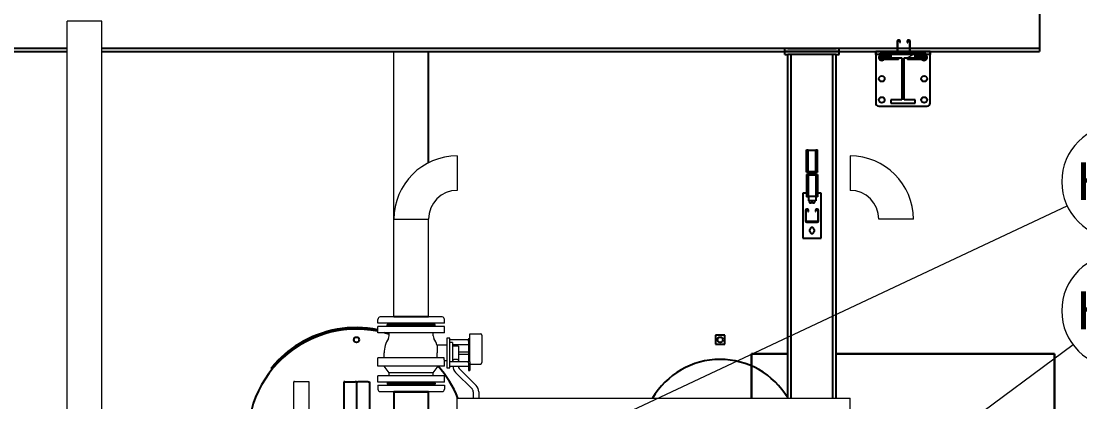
# Model space of a CAD drawing. Header units: millimetres. Extents: x 0 to 157650, y 0 to 89100.
# Drawn here: x 79231 to 89710, y 14956 to 18724 of the extents above; entities that cross this region are included whole.
import ezdxf

# ---------------------------------------------------------------- set-up
doc = ezdxf.new("R2010")
doc.units = ezdxf.units.MM
doc.header["$LTSCALE"] = 150
for name, color, linetype, lineweight in [('Hatch', 7, 'Continuous', 18), ('Symbol', 7, 'Continuous', 18), ('Visible', 7, 'Continuous', 25)]:
    doc.layers.add(name, color=color, linetype=linetype, lineweight=lineweight)
doc.layers.add('P_Biomass (BM)', color=150, linetype='Continuous', lineweight=18, true_color=0x007fff)
doc.layers.add('P_Hot Water (HW)', color=1, linetype='Continuous', lineweight=18, true_color=0xff0000)
doc.styles.add('Note Text', font='arial.ttf')

# ---------------------------------------------------------------- blocks, each defined once
blk = doc.blocks.new('Balloon35')
at = {"layer": 'Symbol'}
for p, q in [((600.622, 117.981), (616.841, 117.981)), ((561.181, 95.71), (597.24, 112.643)), ((600.622, 110.481), (616.841, 110.481)), ((560.969, 96.163), (558.918, 94.648)), ((561.181, 95.71), (558.918, 94.648)), ((561.394, 95.258), (560.969, 96.163)), ((558.918, 94.648), (561.394, 95.258))]:
    blk.add_line(p, q, dxfattribs=at)
at = {"layer": 'Symbol', "flags": 128}
blk.add_lwpolyline([(560.969, 96.163), (558.918, 94.648), (561.394, 95.258), (560.969, 96.163)], dxfattribs=at)
at = {"layer": 'Symbol'}
for centre, start, end in [((600.622, 114.231), 90, 270), ((616.841, 114.231), 270, 90)]:
    blk.add_arc(centre, 3.75, start, end, dxfattribs=at)
blk.add_solid([(560.969, 96.163), (558.918, 94.648), (561.394, 95.258), (560.969, 96.163)], dxfattribs=at)
at = {"layer": 'Symbol', "insert": (608.731, 114.252), "char_height": 2.5, "attachment_point": 5, "style": 'Note Text'}
blk.add_mtext('HX3.E1.CV09', dxfattribs=at)
blk = doc.blocks.new('Balloon36')
at = {"layer": 'Symbol'}
for p, q in [((600.622, 109.463), (616.841, 109.463)), ((560.776, 76.227), (597.618, 103.49)), ((600.622, 101.963), (616.841, 101.963)), ((560.479, 76.629), (558.767, 74.74)), ((560.776, 76.227), (558.767, 74.74)), ((561.074, 75.825), (560.479, 76.629)), ((558.767, 74.74), (561.074, 75.825))]:
    blk.add_line(p, q, dxfattribs=at)
at = {"layer": 'Symbol', "flags": 128}
blk.add_lwpolyline([(560.479, 76.629), (558.767, 74.74), (561.074, 75.825), (560.479, 76.629)], dxfattribs=at)
at = {"layer": 'Symbol'}
for centre, start, end in [((600.622, 105.713), 90, 270), ((616.841, 105.713), 270, 90)]:
    blk.add_arc(centre, 3.75, start, end, dxfattribs=at)
blk.add_solid([(560.479, 76.629), (558.767, 74.74), (561.074, 75.825), (560.479, 76.629)], dxfattribs=at)
at = {"layer": 'Symbol', "insert": (608.731, 105.734), "char_height": 2.5, "attachment_point": 5, "style": 'Note Text'}
blk.add_mtext('HX3.E1.CV08', dxfattribs=at)

msp = doc.modelspace()

# ---------------------------------------------------------------- hatches: boundary and pattern name
at = {"layer": 'Hatch'}
h = msp.add_hatch(dxfattribs=at)
h.set_pattern_fill('ANSI31', color=256, scale=3810, angle=-15, style=0)
h.set_pattern_definition([(30, (0, 0), (-238.1252, 412.4445), [])])
h.paths.add_polyline_path([(87839, 18361), (87947, 18361), (87947, 17947), (87839, 17947), (87839, 17914), (88079, 17914), (88079, 17947), (87971, 17947), (87971, 18361), (88079, 18361), (88079, 18394), (87839, 18394)])

# ---------------------------------------------------------------- linework, layer by layer
at = {"layer": 'P_Biomass (BM)'}
for p, q in [((80030, 18724), (79687, 18724)), ((79687, 7357), (79687, 18724)), ((80030, 7357), (80030, 18724)), ((82920, 15796), (82920, 18424)), ((83547, 17391), (83547, 17048)), ((87435, 17391), (87435, 17048)), ((82920, 16764), (83263, 16764)), ((83263, 15796), (83263, 16764)), ((88063, 16764), (87720, 16764)), ((82761, 15735), (82761, 15772)), ((83421, 15735), (82761, 15735)), ((83397, 15796), (82785, 15796)), ((83328, 15723), (82854, 15723)), ((82854, 15712), (82854, 15723)), ((83328, 15712), (83328, 15723)), ((83421, 15735), (83421, 15772)), ((83421, 15703), (82761, 15703)), ((82761, 15640), (82761, 15703)), ((83421, 15640), (82761, 15640)), ((82857, 15712), (82852, 15703)), ((83328, 15712), (82854, 15712)), ((82874, 15610), (82874, 15640)), ((83309, 15610), (83309, 15640)), ((83325, 15712), (83330, 15703)), ((83421, 15640), (83421, 15703)), ((83673, 15352), (83673, 15630)), ((83673, 15630), (83777, 15630)), ((83792, 15615), (83792, 15345)), ((83347, 15518), (83347, 15440)), ((83444, 15518), (83347, 15518)), ((83444, 15587), (83444, 15293)), ((83474, 15587), (83444, 15587)), ((83474, 15293), (83474, 15587)), ((83474, 15572), (83658, 15572)), ((83499, 15545), (83474, 15545)), ((83499, 15545), (83499, 15356)), ((83499, 15524), (83658, 15524)), ((83658, 15583), (83658, 15570)), ((83658, 15583), (83673, 15583)), ((83658, 15558), (83658, 15570)), ((83658, 15558), (83658, 15353)), ((82824, 15391), (82824, 15440)), ((83559, 15506), (83499, 15506)), ((83559, 15506), (83559, 15374)), ((83559, 15452), (83658, 15452)), ((83559, 15428), (83658, 15428)), ((83416, 15391), (82761, 15391)), ((82761, 15310), (82761, 15391)), ((83421, 15310), (82761, 15310)), ((82874, 15244), (82824, 15310)), ((83309, 15244), (83358, 15310)), ((83444, 15362), (83421, 15362)), ((83421, 15310), (83421, 15362)), ((83474, 15356), (83658, 15356)), ((83474, 15308), (83658, 15308)), ((83504, 15374), (83499, 15374)), ((83504, 15374), (83504, 15356)), ((83558, 15374), (83558, 15356)), ((83559, 15374), (83558, 15374)), ((83658, 15342), (83658, 15353)), ((83658, 15342), (83658, 15328)), ((83658, 15328), (83658, 15265)), ((83658, 15328), (83673, 15328)), ((83673, 15352), (83673, 15328)), ((83673, 15330), (83777, 15330)), ((83673, 15328), (83673, 15265)), ((83421, 15214), (82761, 15214)), ((82761, 15151), (82761, 15214)), ((83309, 15244), (82874, 15244)), ((82874, 15214), (82874, 15244)), ((83309, 15214), (83309, 15244)), ((83421, 15151), (83421, 15214)), ((83444, 15293), (83474, 15293)), ((83529, 15247), (83697, 15080)), ((83567, 15285), (83735, 15118)), ((83658, 15265), (83673, 15265)), ((83421, 15151), (82761, 15151)), ((82761, 15120), (83421, 15120)), ((82761, 15120), (82761, 15082)), ((82857, 15142), (82852, 15151)), ((82854, 15142), (83328, 15142)), ((82854, 15142), (82854, 15132)), ((82854, 15132), (83328, 15132)), ((83325, 15142), (83330, 15151)), ((83328, 15142), (83328, 15132)), ((83421, 15120), (83421, 15082)), ((82785, 15058), (83397, 15058)), ((82920, 15055), (82920, 15058)), ((83263, 15055), (83263, 15058)), ((83547, 14648), (83547, 14991)), ((83547, 14991), (87435, 14991)), ((83706, 15056), (83706, 14991)), ((83760, 15056), (83760, 14991)), ((87435, 14648), (87435, 14991))]:
    msp.add_line(p, q, dxfattribs=at)
for centre, radius, start, end in [((83547, 16764), 627, 90, 180), ((87435, 16764), 627, 0, 90), ((83547, 16764), 285, 90, 180), ((87435, 16764), 285, 0, 90), ((82785, 15772), 24, 90, 180), ((82889, 15744), 21, 205.3769, 270), ((83294, 15744), 21, 270, 334.6231), ((83397, 15772), 24, 0, 90), ((83777, 15615), 15, 0, 90), ((83091, 15440), 267, 147.5765, 180), ((82823, 15610), 50.5, 327.5765, 0), ((83359, 15610), 50.5, 180, 212.4235), ((83091, 15440), 267, 16.9858, 32.4235), ((83591, 15309), 87, 180.6851, 225), ((83591, 15309), 33, 181.8065, 225), ((83777, 15345), 15, 270, 0), ((82889, 15111), 21, 90, 154.6231), ((83294, 15111), 21, 25.3769, 90), ((83673, 15056), 87, 0, 45), ((82785, 15082), 24, 180, 270), ((83397, 15082), 24, 270, 0), ((83673, 15056), 33, 0, 45)]:
    msp.add_arc(centre, radius, start, end, dxfattribs=at)
for points, knots in [([(83351, 15391), (83351, 15393), (83351, 15394), (83350, 15400), (83349, 15405), (83348, 15415), (83347, 15420), (83347, 15430), (83347, 15435), (83347, 15440)], [-1.686697, -1.686697, -1.686697, -1.686697, -1.478624, -1.478624, -0.985749, -0.985749, -0.492875, -0.492875, 0, 0, 0, 0]), ([(83421, 15362), (83421, 15362), (83421, 15362), (83421, 15364), (83420, 15366), (83419, 15370), (83419, 15372), (83418, 15378), (83417, 15381), (83416, 15387), (83416, 15389), (83416, 15391)], [11.800853, 11.800853, 11.800853, 11.800853, 12.292528, 12.292528, 12.784203, 12.784203, 13.275878, 13.275878, 13.767552, 13.767552, 14.051289, 14.051289, 14.051289, 14.051289]), ([(83504, 15374), (83504, 15374), (83504, 15374), (83507, 15375), (83509, 15376), (83514, 15377), (83517, 15378), (83524, 15379), (83527, 15380), (83531, 15380)], [4.121279, 4.121279, 4.121279, 4.121279, 4.464527, 4.464527, 4.807775, 4.807775, 5.151407, 5.151407, 5.495038, 5.495038, 5.495038, 5.495038]), ([(83531, 15380), (83534, 15380), (83538, 15379), (83544, 15378), (83547, 15377), (83552, 15376), (83554, 15375), (83557, 15374), (83558, 15374), (83558, 15374)], [0, 0, 0, 0, 0.343632, 0.343632, 0.687263, 0.687263, 1.030511, 1.030511, 1.37376, 1.37376, 1.37376, 1.37376])]:
    msp.add_open_spline(points, degree=3, knots=knots, dxfattribs=at)
at = {"layer": 'P_Hot Water (HW)'}
for p, q in [((81929, 14865), (81929, 15153)), ((81935, 15159), (82079, 15159)), ((82079, 15159), (82079, 14868))]:
    msp.add_line(p, q, dxfattribs=at)
msp.add_arc((81935, 15153), 6, 90, 180, dxfattribs=at)
at = {"layer": 'Visible'}
for p, q in [((89309, 18850), (89309, 18457)), ((76030, 18457), (79687, 18457)), ((80030, 18457), (87903, 18457)), ((86819, 18454), (86789, 18454)), ((86789, 18424), (86789, 18454)), ((86819, 18454), (87299, 18454)), ((87329, 18454), (87299, 18454)), ((87329, 18424), (87329, 18454)), ((87903, 18525), (87903, 18421)), ((87909, 18421), (87909, 18525)), ((87909, 18457), (88024, 18457)), ((87921, 18537), (87915, 18537)), ((87915, 18531), (87921, 18531)), ((87927, 18525), (87927, 18514)), ((87927, 18514), (87933, 18514)), ((87933, 18514), (87933, 18525)), ((88000, 18525), (88000, 18514)), ((88000, 18514), (88006, 18514)), ((88006, 18514), (88006, 18525)), ((88018, 18537), (88012, 18537)), ((88012, 18531), (88018, 18531)), ((88024, 18525), (88024, 18421)), ((88030, 18421), (88030, 18525)), ((88030, 18457), (89309, 18457)), ((89309, 18457), (89309, 18424)), ((77129, 18424), (79687, 18424)), ((80030, 18424), (86789, 18424)), ((83263, 17323), (83263, 18424)), ((86819, 18424), (86789, 18424)), ((86789, 18424), (86819, 18424)), ((86789, 18394), (86789, 18424)), ((86789, 18394), (86819, 18394)), ((86819, 18424), (87299, 18424)), ((87299, 18424), (86819, 18424)), ((86819, 14991), (86819, 18394)), ((87299, 18394), (86819, 18394)), ((86852, 14991), (86852, 18394)), ((87266, 14991), (87266, 18394)), ((87329, 18424), (87299, 18424)), ((87299, 18424), (87329, 18424)), ((87299, 14991), (87299, 18394)), ((87299, 18394), (87329, 18394)), ((87329, 18424), (87689, 18424)), ((87329, 18394), (87329, 18424)), ((87719, 18424), (87689, 18424)), ((87689, 18394), (87689, 18424)), ((87689, 18424), (87719, 18424)), ((87689, 18424), (87689, 18394)), ((87719, 18394), (87689, 18394)), ((87689, 18394), (87689, 17914)), ((87719, 18394), (87689, 18394)), ((87719, 18424), (87903, 18424)), ((87903, 18424), (87719, 18424)), ((87719, 18394), (87734, 18394)), ((87719, 18394), (87734, 18394)), ((88184, 18409), (87734, 18409)), ((87734, 18391), (87734, 18409)), ((87734, 18391), (87734, 18376)), ((87839, 18391), (87734, 18391)), ((87734, 18376), (87752, 18376)), ((87734, 18376), (87734, 18361)), ((87752, 18376), (87734, 18376)), ((87752, 18361), (87734, 18361)), ((87734, 18361), (87752, 18361)), ((87734, 18361), (87734, 18346)), ((87752, 18346), (87734, 18346)), ((87821, 18391), (87752, 18391)), ((87821, 18376), (87752, 18376)), ((87821, 18376), (87752, 18376)), ((87821, 18361), (87752, 18361)), ((87839, 18361), (87752, 18361)), ((87896, 18346), (87752, 18346)), ((87821, 18376), (87839, 18376)), ((87839, 18376), (87821, 18376)), ((88079, 18394), (87839, 18394)), ((87839, 18394), (87839, 18361)), ((87839, 18361), (87947, 18361)), ((87914, 18346), (87896, 18346)), ((87909, 18424), (88024, 18424)), ((88024, 18424), (87909, 18424)), ((87914, 18346), (87914, 18361)), ((88018, 18415), (87915, 18415)), ((87915, 18409), (88018, 18409)), ((87947, 18361), (87947, 17947)), ((87971, 17947), (87971, 18361)), ((87971, 18361), (88079, 18361)), ((88004, 18361), (88004, 18346)), ((88022, 18346), (88004, 18346)), ((88166, 18346), (88022, 18346)), ((88030, 18424), (88199, 18424)), ((88199, 18424), (88030, 18424)), ((88079, 18361), (88079, 18394)), ((88184, 18391), (88079, 18391)), ((88079, 18376), (88097, 18376)), ((88097, 18376), (88079, 18376)), ((88166, 18361), (88079, 18361)), ((88166, 18391), (88097, 18391)), ((88166, 18376), (88097, 18376)), ((88166, 18376), (88097, 18376)), ((88166, 18361), (88097, 18361)), ((88166, 18376), (88184, 18376)), ((88184, 18376), (88166, 18376)), ((88184, 18361), (88166, 18361)), ((88166, 18361), (88184, 18361)), ((88184, 18346), (88166, 18346)), ((88184, 18391), (88184, 18409)), ((88184, 18394), (88199, 18394)), ((88184, 18394), (88199, 18394)), ((88184, 18376), (88184, 18391)), ((88184, 18361), (88184, 18376)), ((88184, 18346), (88184, 18361)), ((88229, 18424), (88199, 18424)), ((88199, 18424), (88229, 18424)), ((88229, 18394), (88199, 18394)), ((88229, 18394), (88199, 18394)), ((88229, 18394), (88229, 18424)), ((88229, 18424), (89309, 18424)), ((88229, 18424), (88229, 18394)), ((88229, 17914), (88229, 18394)), ((87947, 17947), (87839, 17947)), ((87839, 17947), (87839, 17914)), ((88079, 17947), (87971, 17947)), ((88079, 17914), (88079, 17947)), ((87719, 17884), (88199, 17884)), ((87839, 17914), (88079, 17914)), ((87005, 17232), (87005, 17452)), ((87005, 17452), (87020, 17452)), ((87020, 17236), (87020, 17452)), ((87020, 17446), (87097, 17446)), ((87097, 17236), (87097, 17452)), ((87097, 17452), (87112, 17452)), ((87112, 17232), (87112, 17452)), ((87005, 17232), (87013, 17232)), ((87005, 17231), (87005, 17232)), ((87013, 17231), (87005, 17231)), ((87005, 17208), (87005, 17207)), ((87013, 17208), (87005, 17208)), ((87005, 17207), (87013, 17207)), ((87005, 17207), (87005, 16987)), ((87013, 17236), (87104, 17236)), ((87013, 17236), (87013, 17229)), ((87104, 17229), (87013, 17229)), ((87104, 17211), (87013, 17211)), ((87013, 17203), (87013, 17211)), ((87013, 17203), (87104, 17203)), ((87020, 17203), (87020, 16987)), ((87097, 17203), (87097, 16987)), ((87104, 17229), (87104, 17236)), ((87104, 17232), (87112, 17232)), ((87112, 17231), (87104, 17231)), ((87104, 17211), (87104, 17203)), ((87112, 17208), (87104, 17208)), ((87104, 17207), (87112, 17207)), ((87112, 17232), (87112, 17231)), ((87112, 17207), (87112, 17208)), ((87112, 17207), (87112, 16987)), ((86969, 17021), (86969, 16577)), ((87005, 17021), (86969, 17021)), ((87020, 16987), (87005, 16987)), ((87023, 16993), (87020, 16993)), ((87023, 16993), (87095, 16993)), ((87023, 16993), (87023, 16945)), ((87095, 16993), (87095, 16945)), ((87097, 16993), (87095, 16993)), ((87112, 16987), (87097, 16987)), ((87149, 17021), (87112, 17021)), ((87149, 16577), (87149, 17021)), ((87095, 16945), (87023, 16945)), ((87068, 16925), (87050, 16925)), ((86995, 16851), (86995, 16747)), ((87001, 16747), (87001, 16851)), ((87013, 16863), (87007, 16863)), ((87007, 16857), (87013, 16857)), ((87019, 16851), (87019, 16840)), ((87019, 16840), (87025, 16840)), ((87025, 16840), (87025, 16851)), ((87092, 16851), (87092, 16840)), ((87092, 16840), (87098, 16840)), ((87098, 16840), (87098, 16851)), ((87110, 16863), (87104, 16863)), ((87104, 16857), (87110, 16857)), ((87116, 16851), (87116, 16747)), ((87122, 16747), (87122, 16851)), ((87110, 16741), (87007, 16741)), ((87007, 16735), (87110, 16735)), ((86969, 16577), (87149, 16577)), ((87038, 16643), (87038, 16661)), ((87080, 16661), (87080, 16643)), ((83263, 15799), (82920, 15799)), ((82920, 15796), (82920, 15799)), ((83263, 15796), (83263, 15799)), ((82435, 15154), (82423, 15154)), ((82423, 15154), (82423, 14713)), ((82435, 15154), (82538, 15154)), ((82550, 15154), (82538, 15154)), ((82550, 15154), (82562, 15154)), ((82550, 15154), (82550, 14713)), ((82666, 15154), (82562, 15154)), ((82666, 15154), (82678, 15154)), ((82678, 15154), (82678, 14713)), ((82920, 15058), (82920, 15055)), ((82920, 15055), (83263, 15055)), ((82920, 15055), (83263, 15055)), ((82920, 15055), (82920, 14713)), ((83263, 15055), (82920, 15055)), ((83263, 15058), (83263, 15055)), ((83263, 14634), (83263, 15055))]:
    msp.add_line(p, q, dxfattribs=at)
at = {"layer": 'Visible', "color": 9, "true_color": 0xc0c0c0}
for p, q in [((86195, 15616), (86105, 15616)), ((86105, 15616), (86105, 15526)), ((86195, 15526), (86195, 15616)), ((81982, 15514), (81982, 15531)), ((86105, 15526), (86195, 15526)), ((86819, 15430), (86459, 15430)), ((86459, 15430), (86459, 14991)), ((86459, 14991), (86459, 15430)), ((86459, 15430), (86819, 15430)), ((89459, 15430), (87299, 15430)), ((87299, 15430), (89459, 15430)), ((89459, 11388), (89459, 15430)), ((89459, 15430), (89459, 11388)), ((81711, 15274), (81711, 15298))]:
    msp.add_line(p, q, dxfattribs=at)
at = {"layer": 'Visible'}
for centre in [(87749, 18154), (88169, 18154), (87749, 17944), (88169, 17944)]:
    msp.add_circle(centre, 28.5, dxfattribs=at)
at = {"layer": 'Visible', "color": 9, "true_color": 0xc0c0c0}
for centre in [(82550, 15571), (86150, 15571)]:
    msp.add_circle(centre, 26.2, dxfattribs=at)
at = {"layer": 'Visible'}
for centre, radius, start, end in [((87915, 18525), 12, 90, 180), ((87915, 18525), 6, 90, 180), ((87921, 18525), 12, 0, 90), ((87921, 18525), 6, 0, 90), ((88012, 18525), 12, 90, 180), ((88012, 18525), 6, 90, 180), ((88018, 18525), 12, 0, 90), ((88018, 18525), 6, 0, 90), ((87749, 18364), 28.5, 121.7569, 320.8333), ((87915, 18421), 12, 180, 270), ((87915, 18421), 6, 180, 270), ((88018, 18421), 6, 270, 0), ((88018, 18421), 12, 270, 0), ((88169, 18364), 28.5, 219.1667, 58.2431), ((87719, 17914), 30, 180, 270), ((88199, 17914), 30, 270, 0), ((87050, 16946), 21, 182.0467, 270), ((87068, 16946), 21, 270, 357.9533), ((87007, 16851), 12, 90, 180), ((87007, 16851), 6, 90, 180), ((87013, 16851), 12, 0, 90), ((87013, 16851), 6, 0, 90), ((87104, 16851), 12, 90, 180), ((87104, 16851), 6, 90, 180), ((87110, 16851), 12, 0, 90), ((87110, 16851), 6, 0, 90), ((87007, 16747), 12, 180, 270), ((87007, 16747), 6, 180, 270), ((87059, 16661), 21, 0, 180), ((87110, 16747), 12, 270, 0), ((87110, 16747), 6, 270, 0), ((87059, 16643), 21, 180, 0)]:
    msp.add_arc(centre, radius, start, end, dxfattribs=at)
at = {"layer": 'Visible', "color": 9, "true_color": 0xc0c0c0}
for centre, radius, start, end in [((82550, 14599), 1077, 78.7154, 193.9424), ((82550, 14599), 1092, 78.8724, 121.3656), ((82550, 14599), 1077, 72.534, 75.1441), ((82550, 14599), 1092, 121.3656, 140.2118), ((82550, 14599), 1077, 21.3416, 41.3126), ((86150, 14599), 777, 30.6728, 149.7058)]:
    msp.add_arc(centre, radius, start, end, dxfattribs=at)

# ---------------------------------------------------------------- block references
at = {"layer": 'Symbol', "xscale": 150, "yscale": 150, "zscale": 150}
for name in ['Balloon35', 'Balloon36']:
    msp.add_blockref(name, (0, 0), dxfattribs=at)

doc.saveas('drawing.dxf')
